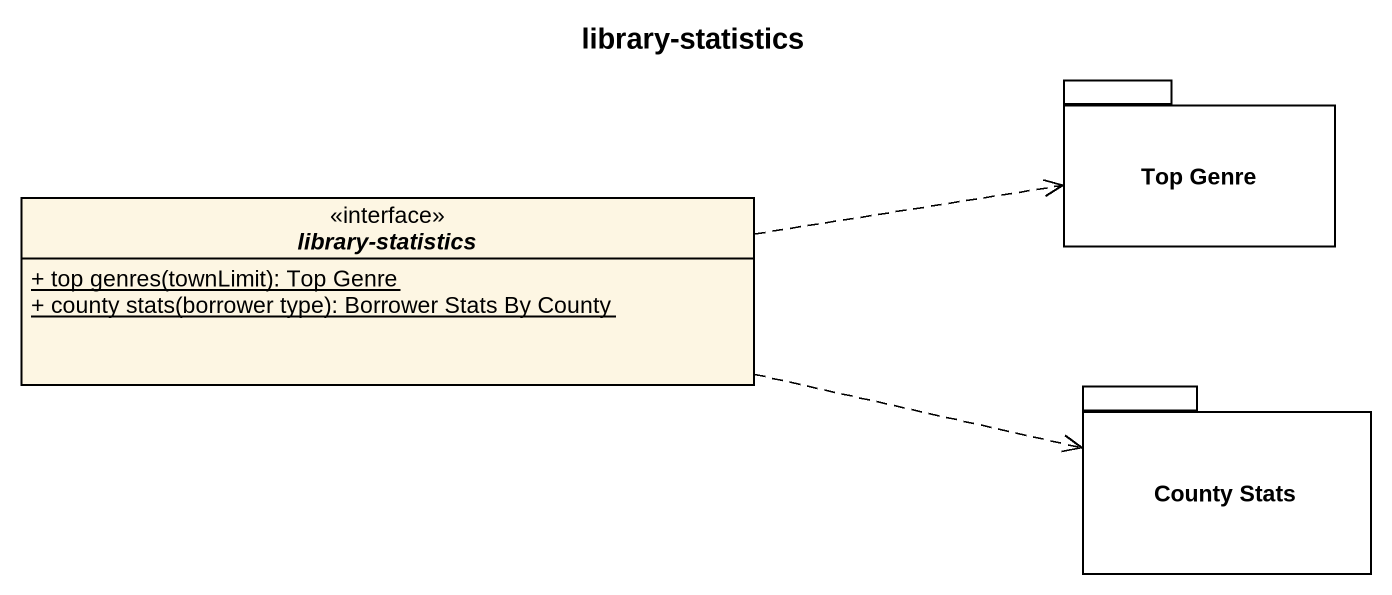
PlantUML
@startuml
title library-statistics
hide circle
hide empty members
skinparam classAttributeIconSize 0
package "Top Genre" as Top_Genre {
}
interface "library-statistics" as library_statistics {
  {static} + top genres(townLimit): Top Genre
  {static} + county stats(borrower type): Borrower Stats By County
}
package "County Stats" as County_Stats {
}
library_statistics .right.> Top_Genre
library_statistics .right.> County_Stats
@enduml
